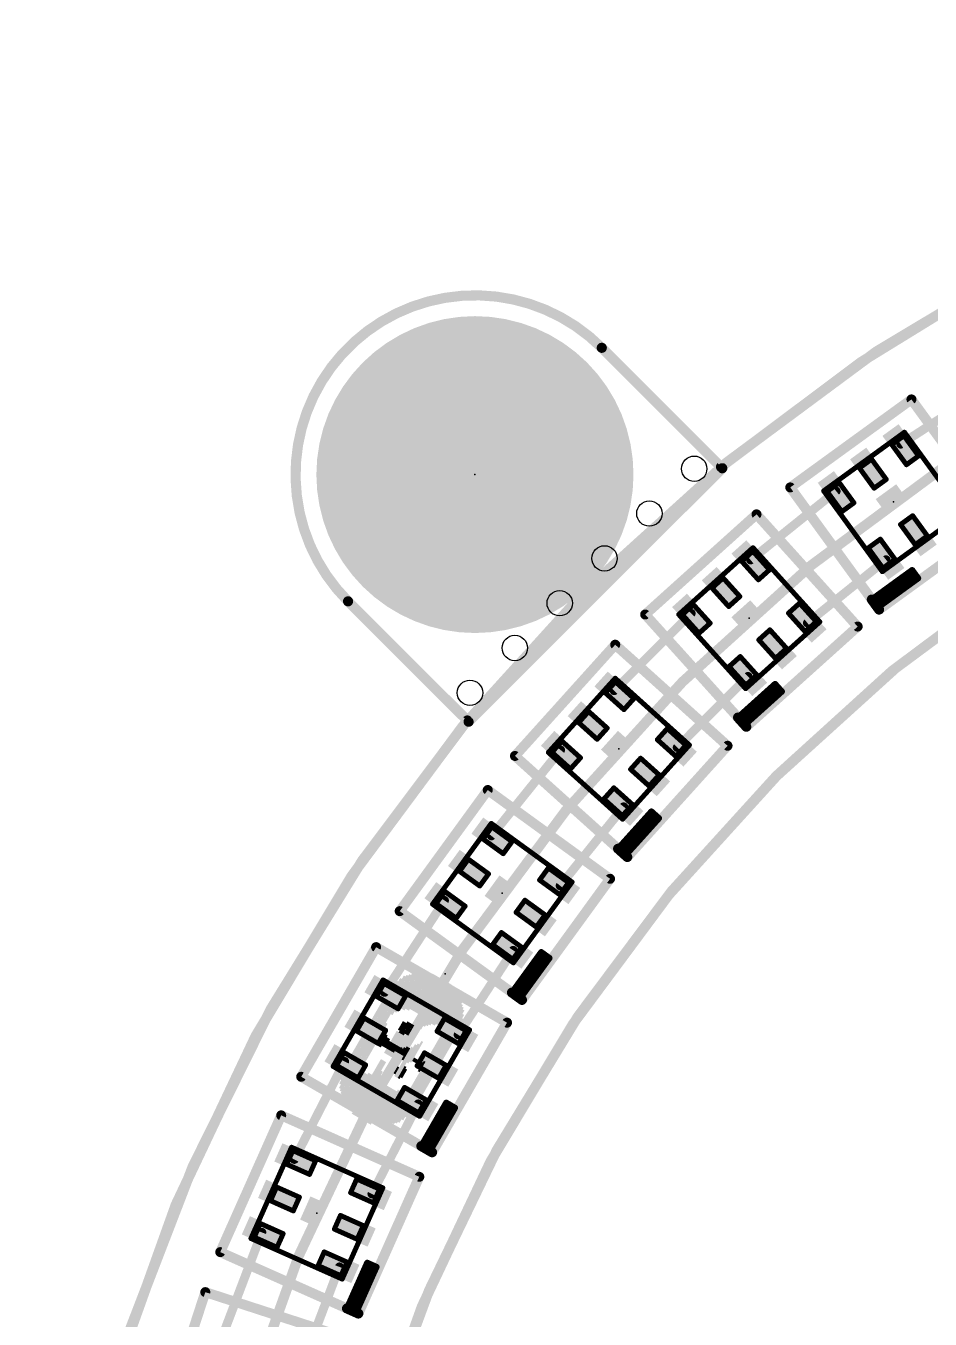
# Model space of a CAD drawing. Extents: x -10 to 92, y -62 to 76.
# Drawn here: x -0.1 to 18, y 50.39 to 76.3 of the extents above; entities that cross this region are included whole.
import ezdxf

# ---------------------------------------------------------------- set-up
doc = ezdxf.new("R2010")
doc.units = 0
for name, color, linetype in [('1', 12, 'CONTINUOUS'), ('16', 132, 'CONTINUOUS'), ('17', 110, 'CONTINUOUS'), ('20', 53, 'CONTINUOUS'), ('21', 41, 'CONTINUOUS'), ('22', 40, 'CONTINUOUS'), ('23', 53, 'CONTINUOUS'), ('24', 53, 'CONTINUOUS'), ('51', 53, 'CONTINUOUS')]:
    doc.layers.add(name, color=color, linetype=linetype)

# ---------------------------------------------------------------- blocks, each defined once
blk = doc.blocks.new('RECT')
blk.add_solid([(-0.5, -0.5), (0.5, -0.5), (-0.5, 0.5), (0.5, 0.5)])
blk = doc.blocks.new('ROUNDP')
at = {"const_width": 0.5}
blk.add_lwpolyline([(0, -0.25, 1), (0, 0.25, 1), (0, -0.25)], format="xyb", dxfattribs=at)

msp = doc.modelspace()

# ---------------------------------------------------------------- linework, layer by layer
at = {"layer": '1'}
for points, const_width in [([(38.1, 76.2, 2.4142), (76.2, 38.1)], 0.2032), ([(38.1, 73.533, 2.4142), (73.533, 38.1)], 0.2032), ([(17.3929, 67.9565, 1), (17.4412, 67.882)], 0.0889), ([(16.1505, 66.9442, 1), (16.0947, 67.0134)], 0.0889), ([(14.3819, 65.6338, 1), (14.4377, 65.5645)], 0.0889), ([(17.1497, 65.5688, 1), (17.094, 65.6381)], 0.0889), ([(13.2522, 64.4972, 1), (13.1893, 64.5599)], 0.0889), ([(15.5194, 64.3704, 1), (15.5752, 64.3012)], 0.0889), ([(14.3897, 63.2338, 1), (14.3268, 63.2966)], 0.0889), ([(11.645, 63.0106, 1), (11.708, 62.9479)], 0.0889), ([(10.6405, 61.7624, 1), (10.5713, 61.8181)], 0.0889), ([(12.9084, 61.8731, 1), (12.9714, 61.8104)], 0.0889), ([(11.9039, 60.6248, 1), (11.8346, 60.6806)], 0.0889), ([(9.1866, 60.0976, 1), (9.2558, 60.0419)], 0.0889), ([(10.5619, 59.0984, 1), (10.6312, 59.0427)], 0.0889), ([(8.318, 58.751, 1), (8.2435, 58.7996)], 0.0889), ([(9.6933, 57.7518, 1), (9.6188, 57.8004)], 0.0889), ([(7.0434, 56.9586, 1), (7.1179, 56.91)], 0.0889), ([(8.5157, 56.1086, 1), (8.5902, 56.06)], 0.0889), ([(6.3202, 55.5284, 1), (6.2411, 55.569)], 0.0889), ([(7.7925, 54.6784, 1), (7.7134, 54.719)], 0.0889), ([(5.2345, 53.6063, 1), (5.3136, 53.5657)], 0.0889), ([(6.7875, 52.9148, 1), (6.8666, 52.8742)], 0.0889), ([(4.6648, 52.1085, 1), (4.5817, 52.1401)], 0.0889), ([(6.2178, 51.4171, 1), (6.1347, 51.4486)], 0.0889)]:
    msp.add_lwpolyline(points, format="xyb", dxfattribs=dict(at, const_width=const_width))
at = {"layer": '1', "const_width": 0.1778}
for points in [[(17.4171, 67.9193), (19.2682, 69.1193)], [(16.1226, 66.9788), (14.4098, 65.5992)], [(17.1219, 65.6035), (15.5473, 64.3358)], [(13.2207, 64.5285), (11.6765, 62.9793)], [(14.3583, 63.2652), (12.9399, 61.8417)], [(10.6059, 61.7902), (9.2212, 60.0697)], [(11.8693, 60.6527), (10.5965, 59.0705)], [(8.2808, 58.7753), (7.0807, 56.9343)], [(9.6561, 57.7761), (8.5529, 56.0843)], [(6.2807, 55.5487), (5.274, 53.586)], [(7.7529, 54.6987), (6.8271, 52.8945)], [(4.6233, 52.1243), (3.8457, 50.076)], [(6.1763, 51.4329), (5.4625, 49.5507)]]:
    msp.add_lwpolyline(points, dxfattribs=at)
at = {"layer": '16'}
for points, const_width in [([(38.1, 76.2, 0.4142), (0, 38.1)], 0.2032), ([(0, 38.1, 2.4142), (38.1, 76.2)], 0.2032), ([(11.43, 69.85, 1), (6.35, 64.77)], 0.2032), ([(11.4659, 69.8859, 1), (11.3941, 69.8141)], 0.1016), ([(11.3941, 69.8141, 1), (11.4659, 69.8859)], 0.1016), ([(13.8789, 67.4011, 1), (13.8071, 67.4729)], 0.1016), ([(13.8071, 67.4011, 1), (13.8789, 67.4729)], 0.1016), ([(6.3859, 64.8059, 1), (6.3141, 64.7341)], 0.1016), ([(6.3141, 64.7341, 1), (6.3859, 64.8059)], 0.1016), ([(8.7271, 62.3929, 1), (8.7989, 62.3211)], 0.1016), ([(8.7271, 62.3211, 1), (8.7989, 62.3929)], 0.1016)]:
    msp.add_lwpolyline(points, format="xyb", dxfattribs=dict(at, const_width=const_width))
at = {"layer": '16', "const_width": 0.2032}
for points in [[(11.43, 69.85), (13.843, 67.437)], [(13.843, 67.437), (8.763, 62.357)], [(8.763, 62.357), (6.35, 64.77)]]:
    msp.add_lwpolyline(points, dxfattribs=at)
at = {"layer": '20'}
for points, const_width in [([(62.3824, 67.4624, 0.359), (13.8176, 67.4624)], 0.2032), ([(11.43, 69.85, 1), (6.35, 64.77)], 0.2032), ([(34.29, 70.612, 0.3492), (5.588, 41.91)], 0.2032), ([(11.4659, 69.8859, 1), (11.3941, 69.8141)], 0.1016), ([(11.3941, 69.8141, 1), (11.4659, 69.8859)], 0.1016), ([(13.7853, 67.5016, 1), (13.8499, 67.4232)], 0.1016), ([(13.7817, 67.4265, 1), (13.8535, 67.4983)], 0.1016), ([(6.3859, 64.8059, 1), (6.3141, 64.7341)], 0.1016), ([(6.3141, 64.7341, 1), (6.3859, 64.8059)], 0.1016), ([(8.7376, 62.3824, 0.359), (8.7376, 13.8176)], 0.2032), ([(8.7768, 62.3501, 1), (8.6984, 62.4147)], 0.1016), ([(8.7017, 62.3465, 1), (8.7735, 62.4183)], 0.1016)]:
    msp.add_lwpolyline(points, format="xyb", dxfattribs=dict(at, const_width=const_width))
at = {"layer": '20', "const_width": 0.2032}
for points in [[(11.43, 69.85), (13.8176, 67.4624)], [(8.7376, 62.3824), (6.35, 64.77)]]:
    msp.add_lwpolyline(points, dxfattribs=at)
at = {"layer": '20'}
for centre in [(13.2813, 67.4269), (12.3833, 66.5289), (11.4852, 65.6308), (10.5872, 64.7328), (9.6892, 63.8348), (8.7912, 62.9368)]:
    msp.add_circle(centre, 0.254, dxfattribs=at)
at = {"layer": '21'}
for points, const_width in [([(38.1, 0, 1), (38.1, 76.2, 1), (38.1, 0)], 0.2032), ([(38.1, 5.334, 1), (38.1, 70.866, 1), (38.1, 5.334)], 0.2032), ([(17.6711, 68.8455, 1), (17.5902, 68.7867)], 0.1), ([(17.6601, 68.7757, 1), (17.6013, 68.8566)], 0.1), ([(15.2441, 67.0821, 1), (15.1632, 67.0234)], 0.1), ([(15.1743, 67.0932, 1), (15.233, 67.0123)], 0.1), ([(14.5657, 66.5469, 1), (14.4913, 66.48)], 0.1), ([(14.562, 66.4763, 1), (14.495, 66.5506)], 0.1), ([(17.6706, 65.4126, 1), (17.6193, 65.3752)], 0.0635), ([(17.6636, 65.3682, 1), (17.6263, 65.4196)], 0.0635), ([(17.7294, 65.3317, 1), (17.678, 65.2943)], 0.0635), ([(17.678, 65.2943, 1), (17.7294, 65.3317)], 0.0635), ([(17.7224, 65.2873, 1), (17.6851, 65.3387)], 0.0635), ([(17.7368, 65.2134, 1), (17.7882, 65.2508)], 0.0635), ([(17.7812, 65.2064, 1), (17.7438, 65.2578)], 0.0635), ([(16.8764, 64.8355, 1), (16.7955, 64.7767)], 0.1), ([(16.7955, 64.7767, 1), (16.8764, 64.8355)], 0.1), ([(16.8616, 64.8248, 1), (16.8102, 64.7875)], 0.0635), ([(16.8173, 64.8318, 1), (16.8546, 64.7804)], 0.0635), ([(16.9569, 64.8097, 1), (16.9943, 64.7583)], 0.0635), ([(12.3362, 64.5395, 1), (12.2619, 64.4726)], 0.1), ([(12.2656, 64.5432, 1), (12.3325, 64.4689)], 0.1), ([(16.9535, 64.6443, 1), (17.0123, 64.5634)], 0.1), ([(16.9348, 64.67, 1), (16.9721, 64.6186)], 0.0635), ([(16.9424, 64.5745, 1), (17.0233, 64.6332)], 0.1), ([(16.9278, 64.6257, 1), (16.9792, 64.663)], 0.0635), ([(16.5168, 64.2305, 1), (16.5911, 64.2974)], 0.1), ([(16.5874, 64.2268, 1), (16.5205, 64.3011)], 0.1), ([(11.7325, 63.9381, 1), (11.6656, 63.8638)], 0.1), ([(11.7362, 63.8675, 1), (11.6619, 63.9344)], 0.1), ([(14.924, 63.1327, 1), (14.8768, 63.0902)], 0.0635), ([(14.9216, 63.0879, 1), (14.8791, 63.1351)], 0.0635), ([(14.9909, 63.0584, 1), (14.9437, 63.0159)], 0.0635), ([(14.9437, 63.0159, 1), (14.9909, 63.0584)], 0.0635), ([(14.9885, 63.0136, 1), (14.946, 63.0607)], 0.0635), ([(15.0106, 62.9416, 1), (15.0578, 62.9841)], 0.0635), ([(15.0555, 62.9392, 1), (15.013, 62.9864)], 0.0635), ([(14.1944, 62.4758, 1), (14.1201, 62.4089)], 0.1), ([(14.1201, 62.4089, 1), (14.1944, 62.4758)], 0.1), ([(14.1808, 62.4636, 1), (14.1336, 62.4211)], 0.0635), ([(14.136, 62.4659, 1), (14.1785, 62.4187)], 0.0635), ([(14.2772, 62.4585, 1), (14.3197, 62.4113)], 0.0635), ([(14.2911, 62.2937, 1), (14.358, 62.2194)], 0.1), ([(14.2698, 62.3173, 1), (14.3123, 62.2701)], 0.0635), ([(14.2675, 62.2725, 1), (14.3147, 62.3149)], 0.0635), ([(14.2874, 62.2231, 1), (14.3617, 62.29)], 0.1), ([(13.9857, 61.842, 1), (13.9114, 61.9089)], 0.1), ([(13.9151, 61.8383, 1), (13.982, 61.9126)], 0.1), ([(9.7251, 61.7087, 1), (9.6582, 61.6343)], 0.1), ([(9.6545, 61.705, 1), (9.7288, 61.638)], 0.1), ([(9.1766, 61.0292, 1), (9.1179, 60.9483)], 0.1), ([(9.1877, 60.9593, 1), (9.1068, 61.0181)], 0.1), ([(12.4457, 60.5801, 1), (12.4032, 60.5329)], 0.0635), ([(12.4481, 60.5352, 1), (12.4009, 60.5777)], 0.0635), ([(12.52, 60.5132, 1), (12.4776, 60.466)], 0.0635), ([(12.5224, 60.4683, 1), (12.4752, 60.5108)], 0.0635), ([(12.4776, 60.466, 1), (12.52, 60.5132)], 0.0635), ([(12.5967, 60.4014, 1), (12.5495, 60.4439)], 0.0635), ([(12.5519, 60.399, 1), (12.5944, 60.4462)], 0.0635), ([(11.7888, 59.8505, 1), (11.7219, 59.7762)], 0.1), ([(11.7219, 59.7762, 1), (11.7888, 59.8505)], 0.1), ([(11.7766, 59.8369, 1), (11.7341, 59.7897)], 0.0635), ([(11.7318, 59.8346, 1), (11.779, 59.7921)], 0.0635), ([(11.873, 59.842, 1), (11.9202, 59.7995)], 0.0635), ([(11.8804, 59.7007, 1), (11.9276, 59.6583)], 0.0635), ([(11.904, 59.6795, 1), (11.9783, 59.6126)], 0.1), ([(11.8827, 59.6559, 1), (11.9252, 59.7031)], 0.0635), ([(11.9077, 59.6089, 1), (11.9746, 59.6832)], 0.1), ([(11.6366, 59.1801, 1), (11.5557, 59.2389)], 0.1), ([(11.5668, 59.1691, 1), (11.6255, 59.25)], 0.1), ([(7.3434, 58.5911, 1), (7.4243, 58.5323)], 0.1), ([(7.4133, 58.6021, 1), (7.3545, 58.5212)], 0.1), ([(6.9361, 57.8838, 1), (6.8861, 57.7972)], 0.1), ([(6.9544, 57.8155, 1), (6.8678, 57.8655)], 0.1), ([(10.237, 57.7641, 1), (10.1997, 57.7127)], 0.0635), ([(10.244, 57.7198, 1), (10.1926, 57.7571)], 0.0635), ([(10.3179, 57.7053, 1), (10.2806, 57.654)], 0.0635), ([(10.3249, 57.661, 1), (10.2735, 57.6983)], 0.0635), ([(10.2806, 57.654, 1), (10.3179, 57.7053)], 0.0635), ([(10.4058, 57.6022, 1), (10.3544, 57.6395)], 0.0635), ([(10.3615, 57.5952, 1), (10.3988, 57.6465)], 0.0635), ([(9.6599, 56.9699, 1), (9.6011, 56.8889)], 0.1), ([(9.6011, 56.8889, 1), (9.6599, 56.9699)], 0.1), ([(9.6492, 56.9551, 1), (9.6119, 56.9037)], 0.0635), ([(9.6048, 56.9481, 1), (9.6562, 56.9107)], 0.0635), ([(9.7445, 56.9702, 1), (9.7959, 56.9329)], 0.0635), ([(9.7666, 56.8305, 1), (9.818, 56.7932)], 0.0635), ([(9.7923, 56.8118, 1), (9.8732, 56.7531)], 0.1), ([(9.7737, 56.7862, 1), (9.811, 56.8375)], 0.0635), ([(9.8034, 56.742, 1), (9.8622, 56.8229)], 0.1), ([(9.5758, 56.302, 1), (9.4892, 56.352)], 0.1), ([(9.5075, 56.2837, 1), (9.5575, 56.3703)], 0.1), ([(5.4361, 55.2858, 1), (5.3861, 55.1992)], 0.1), ([(5.3678, 55.2675, 1), (5.4544, 55.2175)], 0.1), ([(8.3319, 54.7475, 1), (8.3001, 54.6925)], 0.0635), ([(8.3435, 54.7041, 1), (8.2885, 54.7359)], 0.0635), ([(8.4185, 54.6975, 1), (8.3867, 54.6425)], 0.0635), ([(8.4301, 54.6541, 1), (8.3751, 54.6859)], 0.0635), ([(8.3867, 54.6425, 1), (8.4185, 54.6975)], 0.0635), ([(8.5167, 54.6041, 1), (8.4617, 54.6359)], 0.0635), ([(5.031, 54.5152, 1), (4.9903, 54.4238)], 0.1), ([(5.0563, 54.4492, 1), (4.9649, 54.4898)], 0.1), ([(8.4733, 54.5925, 1), (8.5051, 54.6475)], 0.0635), ([(7.841, 53.8973, 1), (7.791, 53.8107)], 0.1), ([(7.791, 53.8107, 1), (7.841, 53.8973)], 0.1), ([(7.8319, 53.8815, 1), (7.8001, 53.8265)], 0.0635), ([(7.9251, 53.9064, 1), (7.9801, 53.8747)], 0.0635), ([(7.7885, 53.8698, 1), (7.8435, 53.8381)], 0.0635), ([(7.9617, 53.7698, 1), (8.0167, 53.7381)], 0.0635), ([(7.9892, 53.754, 1), (8.0758, 53.704)], 0.1), ([(7.9733, 53.7265, 1), (8.0051, 53.7815)], 0.0635), ([(8.0075, 53.6857, 1), (8.0575, 53.7723)], 0.1), ([(7.8216, 53.218, 1), (7.7302, 53.2586)], 0.1), ([(7.7556, 53.1926, 1), (7.7963, 53.284)], 0.1), ([(3.8107, 51.7745, 1), (3.7701, 51.6832)], 0.1), ([(3.7447, 51.7492, 1), (3.8361, 51.7085)], 0.1), ([(6.747, 51.5419, 1), (6.7212, 51.4839)], 0.0635), ([(6.7631, 51.5, 1), (6.7051, 51.5258)], 0.0635), ([(6.8383, 51.5012, 1), (6.8125, 51.4432)], 0.0635), ([(6.8544, 51.4593, 1), (6.7964, 51.4851)], 0.0635), ([(6.8125, 51.4432, 1), (6.8383, 51.5012)], 0.0635), ([(6.9458, 51.4186, 1), (6.8878, 51.4445)], 0.0635), ([(6.9039, 51.4026, 1), (6.9297, 51.4606)], 0.0635), ([(3.5068, 50.9747, 1), (3.4759, 50.8796)], 0.1), ([(3.5389, 50.9117, 1), (3.4438, 50.9426)], 0.1), ([(6.3477, 50.645, 1), (6.307, 50.5537)], 0.1), ([(6.307, 50.5537, 1), (6.3477, 50.645)], 0.1), ([(6.3402, 50.6284, 1), (6.3144, 50.5704)], 0.0635), ([(6.2983, 50.6123, 1), (6.3563, 50.5864)], 0.0635), ([(6.4304, 50.663, 1), (6.4884, 50.6371)], 0.0635), ([(6.481, 50.5309, 1), (6.539, 50.5051)], 0.0635), ([(6.51, 50.518, 1), (6.6014, 50.4773)], 0.1), ([(6.4971, 50.489, 1), (6.523, 50.547)], 0.0635), ([(6.5354, 50.452, 1), (6.576, 50.5434)], 0.1)]:
    msp.add_lwpolyline(points, format="xyb", dxfattribs=dict(at, const_width=const_width))
for points, const_width in [([(17.6307, 68.8161), (15.2036, 67.0528)], 0.2), ([(19.4099, 66.3672), (17.6307, 68.8161)], 0.2), ([(15.2036, 67.0528), (16.8359, 64.8061)], 0.2), ([(14.5285, 66.5134), (12.2991, 64.506)], 0.2), ([(16.554, 64.2639), (14.5285, 66.5134)], 0.2), ([(16.9829, 64.6039), (19.4099, 66.3672)], 0.2), ([(16.8359, 64.8061), (17.6449, 65.3939)], 0.127), ([(16.9756, 64.784), (17.7037, 65.313)], 0.127), ([(17.6449, 65.3939), (17.7037, 65.313)], 0.127), ([(17.7037, 65.313), (17.7625, 65.2321)], 0.127), ([(17.7625, 65.2321), (16.9535, 64.6443)], 0.127), ([(16.8359, 64.8061), (16.9829, 64.6039)], 0.2), ([(16.9535, 64.6443), (16.8359, 64.8061)], 0.127), ([(12.2991, 64.506), (14.1572, 62.4423)], 0.2), ([(14.3245, 62.2565), (16.554, 64.2639)], 0.2), ([(11.699, 63.9009), (9.6916, 61.6715)], 0.2), ([(13.9485, 61.8755), (11.699, 63.9009)], 0.2), ([(14.1572, 62.4423), (14.9004, 63.1115)], 0.127), ([(15.0342, 62.9628), (14.2911, 62.2937)], 0.127), ([(14.2985, 62.4349), (14.9673, 63.0371)], 0.127), ([(14.9004, 63.1115), (14.9673, 63.0371)], 0.127), ([(14.9673, 63.0371), (15.0342, 62.9628)], 0.127), ([(14.1572, 62.4423), (14.3245, 62.2565)], 0.2), ([(14.2911, 62.2937), (14.1572, 62.4423)], 0.127), ([(11.9411, 59.646), (13.9485, 61.8755)], 0.2), ([(9.6916, 61.6715), (11.7554, 59.8133)], 0.2), ([(9.1472, 60.9887), (7.3839, 58.5617)], 0.2), ([(11.5961, 59.2095), (9.1472, 60.9887)], 0.2), ([(11.7554, 59.8133), (12.4245, 60.5565)], 0.127), ([(11.8966, 59.8207), (12.4988, 60.4896)], 0.127), ([(12.5731, 60.4226), (11.904, 59.6795)], 0.127), ([(12.4245, 60.5565), (12.4988, 60.4896)], 0.127), ([(12.4988, 60.4896), (12.5731, 60.4226)], 0.127), ([(11.7554, 59.8133), (11.9411, 59.646)], 0.2), ([(11.904, 59.6795), (11.7554, 59.8133)], 0.127), ([(9.8328, 56.7825), (11.5961, 59.2095)], 0.2), ([(7.3839, 58.5617), (9.6305, 56.9294)], 0.2), ([(6.9111, 57.8405), (5.4111, 55.2425)], 0.2), ([(9.5325, 56.327), (6.9111, 57.8405)], 0.2), ([(9.6305, 56.9294), (10.2183, 57.7384)], 0.127), ([(10.2183, 57.7384), (10.2992, 57.6796)], 0.127), ([(9.7702, 56.9515), (10.2992, 57.6796)], 0.127), ([(10.3801, 57.6209), (9.7923, 56.8118)], 0.127), ([(10.2992, 57.6796), (10.3801, 57.6209)], 0.127), ([(9.6305, 56.9294), (9.8328, 56.7825)], 0.2), ([(9.7923, 56.8118), (9.6305, 56.9294)], 0.127), ([(8.0325, 53.729), (9.5325, 56.327)], 0.2), ([(5.4111, 55.2425), (7.816, 53.854)], 0.2), ([(7.816, 53.854), (8.316, 54.72)], 0.127), ([(7.9526, 53.8906), (8.4026, 54.67)], 0.127), ([(8.4892, 54.62), (7.9892, 53.754)], 0.127), ([(8.316, 54.72), (8.4026, 54.67)], 0.127), ([(8.4026, 54.67), (8.4892, 54.62)], 0.127), ([(5.0106, 54.4695), (3.7904, 51.7289)], 0.2), ([(7.7759, 53.2383), (5.0106, 54.4695)], 0.2), ([(7.816, 53.854), (8.0325, 53.729)], 0.2), ([(7.9892, 53.754), (7.816, 53.854)], 0.127), ([(6.5557, 50.4977), (7.7759, 53.2383)], 0.2), ([(3.7904, 51.7289), (6.3273, 50.5994)], 0.2), ([(6.3273, 50.5994), (6.7341, 51.5129)], 0.127), ([(6.7341, 51.5129), (6.8254, 51.4722)], 0.127), ([(6.4594, 50.65), (6.8254, 51.4722)], 0.127), ([(6.9168, 51.4316), (6.51, 50.518)], 0.127), ([(6.8254, 51.4722), (6.9168, 51.4316)], 0.127), ([(3.4914, 50.9271), (2.5643, 48.074)], 0.2), ([(6.3702, 49.9917), (3.4914, 50.9271)], 0.2), ([(6.3273, 50.5994), (6.5557, 50.4977)], 0.2), ([(6.51, 50.518), (6.3273, 50.5994)], 0.127)]:
    msp.add_lwpolyline(points, dxfattribs=dict(at, const_width=const_width))
at = {"layer": '23'}
for p in [(8.89, 67.31), (17.2695, 66.7614), (14.384, 64.4322), (11.7729, 61.816), (9.4386, 58.9229), (7.4168, 55.8165), (5.7252, 52.5094)]:
    msp.add_point(p, dxfattribs=at)
at = {"layer": '24'}
msp.add_point((8.2931, 57.3024), dxfattribs=at)
at = {"layer": '51', "const_width": 0.1}
for points in [[(15.8727, 66.9826), (17.4907, 68.1582)], [(17.4907, 68.1582), (18.6663, 66.5401)], [(17.2369, 67.912), (17.4796, 68.0883)], [(17.5308, 67.5075), (17.2369, 67.912)], [(17.4796, 68.0883), (17.7735, 67.6838)], [(16.5897, 67.4418), (16.8324, 67.6181)], [(16.8324, 67.6181), (17.1263, 67.2136)], [(17.7735, 67.6838), (17.5308, 67.5075)], [(16.8836, 67.0372), (16.5897, 67.4418)], [(16.1852, 67.1479), (15.9425, 66.9715)], [(16.4791, 66.7434), (16.1852, 67.1479)], [(17.1263, 67.2136), (16.8836, 67.0372)], [(17.0482, 65.3646), (15.8727, 66.9826)], [(15.9425, 66.9715), (16.2364, 66.567)], [(16.2364, 66.567), (16.4791, 66.7434)], [(18.6663, 66.5401), (17.0482, 65.3646)], [(17.6553, 66.4855), (17.4126, 66.3091)], [(17.4126, 66.3091), (17.7065, 65.9046)], [(17.9492, 66.081), (17.6553, 66.4855)], [(17.7065, 65.9046), (17.9492, 66.081)], [(12.9717, 64.5062), (14.458, 65.8445)], [(14.458, 65.8445), (15.7963, 64.3582)], [(17.0081, 66.0152), (16.7654, 65.8389)], [(16.7654, 65.8389), (17.0593, 65.4344)], [(17.302, 65.6107), (17.0081, 66.0152)], [(14.2314, 65.5731), (14.4543, 65.7738)], [(14.566, 65.2015), (14.2314, 65.5731)], [(14.4543, 65.7738), (14.7889, 65.4023)], [(17.0593, 65.4344), (17.302, 65.6107)], [(14.7889, 65.4023), (14.566, 65.2015)], [(13.6369, 65.0378), (13.8598, 65.2385)], [(13.9714, 64.6662), (13.6369, 65.0378)], [(13.8598, 65.2385), (14.1944, 64.867)], [(14.1944, 64.867), (13.9714, 64.6662)], [(14.31, 63.0199), (12.9717, 64.5062)], [(13.2653, 64.7032), (13.0424, 64.5025)], [(13.0424, 64.5025), (13.3769, 64.1309)], [(13.5999, 64.3317), (13.2653, 64.7032)], [(15.3911, 64.7334), (15.1682, 64.5327)], [(15.1682, 64.5327), (15.5027, 64.1611)], [(15.7257, 64.3619), (15.3911, 64.7334)], [(13.3769, 64.1309), (13.5999, 64.3317)], [(15.7963, 64.3582), (14.31, 63.0199)], [(15.5027, 64.1611), (15.7257, 64.3619)], [(14.7966, 64.1981), (14.5737, 63.9974)], [(14.5737, 63.9974), (14.9082, 63.6258)], [(15.1312, 63.8266), (14.7966, 64.1981)], [(14.9082, 63.6258), (15.1312, 63.8266)], [(14.2021, 63.6628), (13.9791, 63.4621)], [(13.9791, 63.4621), (14.3137, 63.0905)], [(14.5366, 63.2913), (14.2021, 63.6628)], [(10.3606, 61.742), (11.6989, 63.2283)], [(11.6989, 63.2283), (13.1852, 61.89)], [(14.3137, 63.0905), (14.5366, 63.2913)], [(11.5018, 62.9347), (11.7026, 63.1576)], [(11.8734, 62.6001), (11.5018, 62.9347)], [(11.7026, 63.1576), (12.0742, 62.8231)], [(12.0742, 62.8231), (11.8734, 62.6001)], [(10.9665, 62.3402), (11.1673, 62.5631)], [(11.1673, 62.5631), (11.5389, 62.2286)], [(11.3381, 62.0056), (10.9665, 62.3402)], [(11.5389, 62.2286), (11.3381, 62.0056)], [(12.743, 62.2209), (12.5423, 61.9979)], [(13.1146, 61.8863), (12.743, 62.2209)], [(10.632, 61.9686), (10.4312, 61.7457)], [(11.0035, 61.634), (10.632, 61.9686)], [(13.1852, 61.89), (11.8469, 60.4037)], [(12.5423, 61.9979), (12.9138, 61.6634)], [(11.8469, 60.4037), (10.3606, 61.742)], [(10.4312, 61.7457), (10.8028, 61.4111)], [(10.8028, 61.4111), (11.0035, 61.634)], [(12.9138, 61.6634), (13.1146, 61.8863)], [(12.2077, 61.6263), (12.0069, 61.4034)], [(12.0069, 61.4034), (12.3785, 61.0688)], [(12.5793, 61.2918), (12.2077, 61.6263)], [(12.3785, 61.0688), (12.5793, 61.2918)], [(11.6724, 61.0318), (11.4716, 60.8089)], [(12.044, 60.6973), (11.6724, 61.0318)], [(11.4716, 60.8089), (11.8432, 60.4743)], [(11.8432, 60.4743), (12.044, 60.6973)], [(8.0418, 58.7017), (9.2174, 60.3197)], [(9.0521, 60.0072), (9.2285, 60.2499)], [(9.2174, 60.3197), (10.8354, 59.1442)], [(9.2285, 60.2499), (9.633, 59.956)], [(9.4566, 59.7133), (9.0521, 60.0072)], [(9.633, 59.956), (9.4566, 59.7133)], [(8.5819, 59.36), (8.7582, 59.6027)], [(8.7582, 59.6027), (9.1628, 59.3088)], [(8.9864, 59.0661), (8.5819, 59.36)], [(9.1628, 59.3088), (8.9864, 59.0661)], [(10.3611, 59.427), (10.1848, 59.1843)], [(10.7656, 59.1331), (10.3611, 59.427)], [(10.8354, 59.1442), (9.6599, 57.5261)], [(10.1848, 59.1843), (10.5893, 58.8904)], [(10.5893, 58.8904), (10.7656, 59.1331)], [(8.288, 58.9555), (8.1117, 58.7127)], [(8.6925, 58.6616), (8.288, 58.9555)], [(9.8909, 58.7798), (9.7145, 58.5371)], [(10.2954, 58.4859), (9.8909, 58.7798)], [(9.6599, 57.5261), (8.0418, 58.7017)], [(8.1117, 58.7127), (8.5162, 58.4189)], [(8.5162, 58.4189), (8.6925, 58.6616)], [(9.7145, 58.5371), (10.119, 58.2432)], [(10.119, 58.2432), (10.2954, 58.4859)], [(9.4206, 58.1326), (9.2443, 57.8898)], [(9.8251, 57.8387), (9.4206, 58.1326)], [(9.2443, 57.8898), (9.6488, 57.596)], [(9.6488, 57.596), (9.8251, 57.8387)], [(6.0508, 55.4505), (7.0508, 57.1825)], [(6.9191, 56.8544), (7.0691, 57.1142)], [(7.0508, 57.1825), (8.7828, 56.1825)], [(7.0691, 57.1142), (7.5021, 56.8642)], [(7.3521, 56.6044), (6.9191, 56.8544)], [(7.5021, 56.8642), (7.3521, 56.6044)], [(6.5191, 56.1616), (6.6691, 56.4214)], [(6.6691, 56.4214), (7.1021, 56.1714)], [(8.2815, 56.4142), (8.1315, 56.1544)], [(8.7145, 56.1642), (8.2815, 56.4142)], [(6.9521, 55.9116), (6.5191, 56.1616)], [(7.1021, 56.1714), (6.9521, 55.9116)], [(8.7828, 56.1825), (7.7828, 54.4505)], [(8.1315, 56.1544), (8.5645, 55.9044)], [(8.5645, 55.9044), (8.7145, 56.1642)], [(6.2691, 55.7286), (6.1191, 55.4688)], [(6.7021, 55.4786), (6.2691, 55.7286)], [(7.8815, 55.7214), (7.7315, 55.4616)], [(8.3145, 55.4714), (7.8815, 55.7214)], [(7.7828, 54.4505), (6.0508, 55.4505)], [(6.1191, 55.4688), (6.5521, 55.2188)], [(6.5521, 55.2188), (6.7021, 55.4786)], [(7.7315, 55.4616), (8.1645, 55.2116)], [(8.1645, 55.2116), (8.3145, 55.4714)], [(7.4815, 55.0286), (7.3315, 54.7688)], [(7.9145, 54.7786), (7.4815, 55.0286)], [(7.3315, 54.7688), (7.7645, 54.5188)], [(7.7645, 54.5188), (7.9145, 54.7786)], [(4.4049, 52.0026), (5.2184, 53.8297)], [(5.1217, 53.4896), (5.2437, 53.7637)], [(5.2184, 53.8297), (7.0454, 53.0162)], [(5.2437, 53.7637), (5.7005, 53.5603)], [(5.5784, 53.2863), (5.1217, 53.4896)], [(5.7005, 53.5603), (5.5784, 53.2863)], [(6.5227, 53.1943), (6.4006, 52.9202)], [(6.9794, 52.9909), (6.5227, 53.1943)], [(4.7963, 52.7588), (4.9183, 53.0329)], [(4.9183, 53.0329), (5.3751, 52.8295)], [(5.3751, 52.8295), (5.2531, 52.5554)], [(7.0454, 53.0162), (6.232, 51.1891)], [(6.4006, 52.9202), (6.8574, 52.7168)], [(6.8574, 52.7168), (6.9794, 52.9909)], [(5.2531, 52.5554), (4.7963, 52.7588)], [(4.5929, 52.302), (4.4709, 52.028)], [(5.0497, 52.0986), (4.5929, 52.302)], [(6.1973, 52.4634), (6.0752, 52.1894)], [(6.654, 52.26), (6.1973, 52.4634)], [(4.9277, 51.8246), (5.0497, 52.0986)], [(6.0752, 52.1894), (6.532, 51.986)], [(6.532, 51.986), (6.654, 52.26)], [(6.232, 51.1891), (4.4049, 52.0026)], [(4.4709, 52.028), (4.9277, 51.8246)], [(5.8719, 51.7326), (5.7499, 51.4585)], [(6.3286, 51.5292), (5.8719, 51.7326)], [(6.2066, 51.2552), (6.3286, 51.5292)], [(5.7499, 51.4585), (6.2066, 51.2552)]]:
    msp.add_lwpolyline(points, dxfattribs=at)
at = {"layer": '51', "const_width": 0.05}
for points in [[(17.5109, 68.1729, 1), (17.4705, 68.1435)], [(17.5054, 68.1379, 1), (17.476, 68.1784)], [(17.2571, 67.9267, 1), (17.2167, 67.8973)], [(17.2222, 67.9322, 1), (17.2516, 67.8918)], [(17.4999, 68.103, 1), (17.4594, 68.0736)], [(17.4943, 68.0681, 1), (17.4649, 68.1085)], [(16.8526, 67.6328, 1), (16.8122, 67.6034)], [(16.8471, 67.5979, 1), (16.8177, 67.6383)], [(17.7533, 67.6691, 1), (17.7937, 67.6985)], [(17.7882, 67.6636, 1), (17.7588, 67.704)], [(16.6099, 67.4565, 1), (16.5695, 67.4271)], [(16.575, 67.462, 1), (16.6044, 67.4215)], [(17.5161, 67.5277, 1), (17.5455, 67.4872)], [(17.5106, 67.4928, 1), (17.551, 67.5222)], [(16.2054, 67.1626, 1), (16.165, 67.1332)], [(16.1999, 67.1276, 1), (16.1705, 67.1681)], [(17.1061, 67.1989, 1), (17.1465, 67.2283)], [(17.141, 67.1934, 1), (17.1116, 67.2338)], [(15.8929, 66.9973, 1), (15.8524, 66.9679)], [(15.858, 67.0028, 1), (15.8874, 66.9624)], [(15.9627, 66.9862, 1), (15.9223, 66.9568)], [(15.9278, 66.9918, 1), (15.9572, 66.9513)], [(16.8689, 67.0575, 1), (16.8983, 67.017)], [(16.8634, 67.0226, 1), (16.9038, 67.0519)], [(16.2217, 66.5872, 1), (16.2511, 66.5468)], [(16.2162, 66.5523, 1), (16.2566, 66.5817)], [(16.4589, 66.7287, 1), (16.4993, 66.7581)], [(16.4938, 66.7231, 1), (16.4644, 66.7636)], [(17.4328, 66.3238, 1), (17.3924, 66.2944)], [(17.3979, 66.3294, 1), (17.4273, 66.2889)], [(17.6755, 66.5002, 1), (17.6351, 66.4708)], [(17.67, 66.4652, 1), (17.6406, 66.5057)], [(17.929, 66.0663, 1), (17.9694, 66.0957)], [(17.9639, 66.0607, 1), (17.9345, 66.1012)], [(14.4766, 65.8612, 1), (14.4395, 65.8277)], [(14.4748, 65.8259, 1), (14.4413, 65.863)], [(16.7856, 65.8536, 1), (16.7452, 65.8242)], [(16.7507, 65.8591, 1), (16.7801, 65.8187)], [(17.0283, 66.0299, 1), (16.9879, 66.0005)], [(17.0228, 65.995, 1), (16.9934, 66.0355)], [(17.6918, 65.9249, 1), (17.7212, 65.8844)], [(17.6863, 65.8899, 1), (17.7267, 65.9193)], [(14.25, 65.5898, 1), (14.2128, 65.5564)], [(14.2147, 65.5917, 1), (14.2481, 65.5545)], [(14.4729, 65.7906, 1), (14.4358, 65.7571)], [(14.4711, 65.7553, 1), (14.4376, 65.7924)], [(17.2818, 65.596, 1), (17.3222, 65.6254)], [(17.3167, 65.5905, 1), (17.2873, 65.631)], [(14.7703, 65.3855, 1), (14.8075, 65.419)], [(14.8056, 65.3837, 1), (14.7722, 65.4208)], [(17.0335, 65.3848, 1), (17.0629, 65.3443)], [(17.028, 65.3499, 1), (17.0685, 65.3793)], [(17.0446, 65.4546, 1), (17.074, 65.4142)], [(17.0391, 65.4197, 1), (17.0795, 65.4491)], [(13.6201, 65.0564, 1), (13.6536, 65.0192)], [(13.6555, 65.0545, 1), (13.6183, 65.0211)], [(13.8784, 65.2553, 1), (13.8412, 65.2218)], [(13.8765, 65.22, 1), (13.8431, 65.2571)], [(14.5492, 65.2201, 1), (14.5827, 65.183)], [(14.5474, 65.1848, 1), (14.5845, 65.2183)], [(14.1758, 64.8502, 1), (14.213, 64.8837)], [(14.2111, 64.8484, 1), (14.1777, 64.8855)], [(12.955, 64.5248, 1), (12.9885, 64.4876)], [(12.9903, 64.5229, 1), (12.9532, 64.4895)], [(13.0256, 64.5211, 1), (13.0591, 64.4839)], [(13.0609, 64.5192, 1), (13.0238, 64.4858)], [(13.2839, 64.72, 1), (13.2467, 64.6865)], [(13.282, 64.6847, 1), (13.2486, 64.7218)], [(13.9547, 64.6848, 1), (13.9882, 64.6476)], [(13.9529, 64.6495, 1), (13.99, 64.683)], [(15.1514, 64.5513, 1), (15.1849, 64.5141)], [(15.1867, 64.5494, 1), (15.1496, 64.516)], [(15.4097, 64.7502, 1), (15.3725, 64.7167)], [(15.4078, 64.7149, 1), (15.3744, 64.752)], [(13.5813, 64.3149, 1), (13.6184, 64.3484)], [(13.6166, 64.3131, 1), (13.5831, 64.3502)], [(15.7071, 64.3451, 1), (15.7443, 64.3786)], [(15.7424, 64.3433, 1), (15.7089, 64.3804)], [(15.7777, 64.3414, 1), (15.8149, 64.3749)], [(15.813, 64.3396, 1), (15.7796, 64.3767)], [(13.3602, 64.1495, 1), (13.3937, 64.1123)], [(13.3583, 64.1142, 1), (13.3955, 64.1477)], [(14.5569, 64.016, 1), (14.5904, 63.9788)], [(14.5922, 64.0141, 1), (14.5551, 63.9807)], [(14.8152, 64.2149, 1), (14.778, 64.1814)], [(14.8133, 64.1796, 1), (14.7799, 64.2167)], [(15.486, 64.1797, 1), (15.5195, 64.1425)], [(15.4842, 64.1444, 1), (15.5213, 64.1779)], [(15.1126, 63.8098, 1), (15.1497, 63.8433)], [(15.1479, 63.808, 1), (15.1144, 63.8451)], [(13.9624, 63.4807, 1), (13.9959, 63.4435)], [(13.9977, 63.4788, 1), (13.9606, 63.4454)], [(14.2207, 63.6796, 1), (14.1835, 63.6461)], [(14.2188, 63.6442, 1), (14.1854, 63.6814)], [(14.8915, 63.6444, 1), (14.9249, 63.6072)], [(14.8896, 63.6091, 1), (14.9268, 63.6426)], [(11.7156, 63.2468, 1), (11.6822, 63.2097)], [(11.7175, 63.2115, 1), (11.6803, 63.245)], [(14.5181, 63.2745, 1), (14.5552, 63.308)], [(14.5534, 63.2727, 1), (14.5199, 63.3098)], [(11.5186, 62.9533, 1), (11.4851, 62.9161)], [(11.4833, 62.9514, 1), (11.5204, 62.918)], [(11.7193, 63.1762, 1), (11.6859, 63.1391)], [(11.7212, 63.1409, 1), (11.684, 63.1744)], [(14.2933, 63.0385, 1), (14.3267, 63.0013)], [(14.297, 63.1091, 1), (14.3304, 63.0719)], [(14.2914, 63.0032, 1), (14.3286, 63.0366)], [(14.2951, 63.0738, 1), (14.3323, 63.1072)], [(12.0927, 62.8063, 1), (12.0556, 62.8398)], [(12.0574, 62.8045, 1), (12.0909, 62.8417)], [(11.184, 62.5817, 1), (11.1506, 62.5445)], [(11.1859, 62.5464, 1), (11.1487, 62.5799)], [(11.8548, 62.6169, 1), (11.892, 62.5834)], [(11.8567, 62.5816, 1), (11.8901, 62.6187)], [(10.9833, 62.3588, 1), (10.9498, 62.3216)], [(10.948, 62.3569, 1), (10.9851, 62.3235)], [(11.5574, 62.2118, 1), (11.5203, 62.2453)], [(11.5221, 62.21, 1), (11.5556, 62.2471)], [(12.7597, 62.2394, 1), (12.7263, 62.2023)], [(12.7616, 62.2041, 1), (12.7244, 62.2376)], [(10.6487, 61.9872, 1), (10.6152, 61.95)], [(10.6506, 61.9519, 1), (10.6134, 61.9853)], [(11.3195, 62.0223, 1), (11.3567, 61.9889)], [(11.3214, 61.987, 1), (11.3548, 62.0242)], [(12.559, 62.0165, 1), (12.5255, 61.9793)], [(12.5237, 62.0146, 1), (12.5608, 61.9812)], [(13.2038, 61.8733, 1), (13.1666, 61.9067)], [(10.342, 61.7587, 1), (10.3792, 61.7252)], [(10.3774, 61.7605, 1), (10.3439, 61.7234)], [(10.448, 61.7642, 1), (10.4145, 61.7271)], [(10.4127, 61.7624, 1), (10.4498, 61.7289)], [(11.0221, 61.6173, 1), (10.985, 61.6508)], [(12.8952, 61.6801, 1), (12.9324, 61.6466)], [(12.8971, 61.6448, 1), (12.9306, 61.6819)], [(13.1331, 61.8696, 1), (13.096, 61.903)], [(13.0978, 61.8677, 1), (13.1313, 61.9049)], [(13.1684, 61.8714, 1), (13.2019, 61.9086)], [(10.7842, 61.4278, 1), (10.8214, 61.3944)], [(10.7861, 61.3925, 1), (10.8195, 61.4297)], [(10.9868, 61.6155, 1), (11.0203, 61.6526)], [(12.0237, 61.422, 1), (11.9902, 61.3848)], [(11.9884, 61.4201, 1), (12.0255, 61.3867)], [(12.2244, 61.6449, 1), (12.191, 61.6078)], [(12.2263, 61.6096, 1), (12.1891, 61.6431)], [(12.5978, 61.275, 1), (12.5607, 61.3085)], [(12.5625, 61.2732, 1), (12.596, 61.3104)], [(11.6891, 61.0504, 1), (11.6556, 61.0132)], [(11.691, 61.0151, 1), (11.6538, 61.0486)], [(12.3599, 61.0856, 1), (12.3971, 61.0521)], [(12.3618, 61.0503, 1), (12.3952, 61.0874)], [(11.4884, 60.8275, 1), (11.4549, 60.7903)], [(11.4531, 60.8256, 1), (11.4902, 60.7922)], [(12.0625, 60.6805, 1), (12.0254, 60.714)], [(12.0272, 60.6787, 1), (12.0607, 60.7158)], [(11.8246, 60.491, 1), (11.8618, 60.4576)], [(11.8283, 60.4204, 1), (11.8655, 60.387)], [(11.8265, 60.4557, 1), (11.8599, 60.4929)], [(11.8302, 60.3851, 1), (11.8636, 60.4223)], [(9.2321, 60.3399, 1), (9.2027, 60.2995)], [(9.2376, 60.305, 1), (9.1972, 60.3344)], [(9.2432, 60.2701, 1), (9.2138, 60.2297)], [(9.2487, 60.2352, 1), (9.2082, 60.2646)], [(9.0668, 60.0274, 1), (9.0374, 59.9869)], [(9.0319, 60.0219, 1), (9.0724, 59.9925)], [(9.6532, 59.9413, 1), (9.6128, 59.9707)], [(9.6183, 59.9358, 1), (9.6477, 59.9762)], [(8.7729, 59.6229, 1), (8.7435, 59.5824)], [(8.7785, 59.588, 1), (8.738, 59.6174)], [(9.4364, 59.728, 1), (9.4769, 59.6986)], [(9.4419, 59.6931, 1), (9.4713, 59.7335)], [(8.5966, 59.3802, 1), (8.5672, 59.3397)], [(8.5617, 59.3747, 1), (8.6021, 59.3453)], [(9.183, 59.2941, 1), (9.1425, 59.3235)], [(9.1481, 59.2885, 1), (9.1774, 59.329)], [(10.3758, 59.4472, 1), (10.3464, 59.4068)], [(10.3813, 59.4123, 1), (10.3409, 59.4417)], [(8.9662, 59.0808, 1), (9.0066, 59.0514)], [(8.9717, 59.0458, 1), (9.0011, 59.0863)], [(10.1645, 59.199, 1), (10.205, 59.1696)], [(10.1995, 59.2045, 1), (10.1701, 59.164)], [(10.7858, 59.1184, 1), (10.7454, 59.1478)], [(10.7509, 59.1129, 1), (10.7803, 59.1533)], [(10.8557, 59.1295, 1), (10.8152, 59.1588)], [(10.8207, 59.1239, 1), (10.8501, 59.1644)], [(8.3027, 58.9757, 1), (8.2733, 58.9352)], [(8.3082, 58.9408, 1), (8.2678, 58.9701)], [(9.9056, 58.8, 1), (9.8762, 58.7595)], [(9.9111, 58.7651, 1), (9.8706, 58.7945)], [(10.569, 58.9051, 1), (10.6095, 58.8757)], [(10.5746, 58.8702, 1), (10.604, 58.9106)], [(8.0565, 58.7219, 1), (8.0271, 58.6815)], [(8.0216, 58.7164, 1), (8.0621, 58.687)], [(8.1264, 58.733, 1), (8.097, 58.6925)], [(8.0915, 58.7274, 1), (8.1319, 58.6981)], [(8.7128, 58.6469, 1), (8.6723, 58.6763)], [(8.6778, 58.6413, 1), (8.7072, 58.6818)], [(9.7292, 58.5573, 1), (9.6998, 58.5168)], [(9.6943, 58.5518, 1), (9.7348, 58.5224)], [(8.496, 58.4335, 1), (8.5364, 58.4042)], [(8.5015, 58.3986, 1), (8.5309, 58.4391)], [(10.3156, 58.4712, 1), (10.2751, 58.5006)], [(10.2807, 58.4656, 1), (10.3101, 58.5061)], [(9.4353, 58.1528, 1), (9.4059, 58.1123)], [(9.4409, 58.1179, 1), (9.4004, 58.1472)], [(10.0988, 58.2579, 1), (10.1393, 58.2285)], [(10.1043, 58.2229, 1), (10.1337, 58.2634)], [(9.259, 57.9101, 1), (9.2296, 57.8696)], [(9.2241, 57.9045, 1), (9.2645, 57.8752)], [(9.8454, 57.824, 1), (9.8049, 57.8534)], [(9.8105, 57.8184, 1), (9.8398, 57.8589)], [(9.6286, 57.6107, 1), (9.669, 57.5813)], [(9.6341, 57.5757, 1), (9.6635, 57.6162)], [(9.6396, 57.5408, 1), (9.6801, 57.5114)], [(9.6452, 57.5059, 1), (9.6746, 57.5463)], [(7.0633, 57.2042, 1), (7.0383, 57.1609)], [(7.0724, 57.17, 1), (7.0291, 57.195)], [(7.0816, 57.1359, 1), (7.0566, 57.0926)], [(7.0907, 57.1017, 1), (7.0474, 57.1267)], [(6.9316, 56.8761, 1), (6.9066, 56.8328)], [(6.8974, 56.8669, 1), (6.9407, 56.8419)], [(7.5237, 56.8517, 1), (7.4804, 56.8767)], [(7.4896, 56.8426, 1), (7.5146, 56.8859)], [(7.3304, 56.6169, 1), (7.3737, 56.5919)], [(7.3396, 56.5828, 1), (7.3646, 56.6261)], [(6.6816, 56.4431, 1), (6.6566, 56.3998)], [(6.6907, 56.4089, 1), (6.6474, 56.4339)], [(8.294, 56.4359, 1), (8.269, 56.3926)], [(8.3032, 56.4017, 1), (8.2599, 56.4267)], [(6.5316, 56.1832, 1), (6.5066, 56.1399)], [(6.4974, 56.1741, 1), (6.5407, 56.1491)], [(7.1237, 56.1589, 1), (7.0804, 56.1839)], [(7.0896, 56.1498, 1), (7.1146, 56.1931)], [(8.144, 56.1761, 1), (8.119, 56.1328)], [(8.1099, 56.1669, 1), (8.1532, 56.1419)], [(8.7362, 56.1517, 1), (8.6929, 56.1767)], [(8.702, 56.1426, 1), (8.727, 56.1859)], [(8.8045, 56.17, 1), (8.7612, 56.195)], [(8.7703, 56.1609, 1), (8.7953, 56.2042)], [(6.2816, 55.7502, 1), (6.2566, 55.7069)], [(6.2907, 55.7161, 1), (6.2474, 55.7411)], [(6.9304, 55.9241, 1), (6.9737, 55.8991)], [(6.9396, 55.8899, 1), (6.9646, 55.9332)], [(7.894, 55.7431, 1), (7.869, 55.6998)], [(7.9032, 55.7089, 1), (7.8599, 55.7339)], [(8.5429, 55.9169, 1), (8.5862, 55.8919)], [(8.552, 55.8828, 1), (8.577, 55.9261)], [(6.0633, 55.4721, 1), (6.0383, 55.4288)], [(6.0291, 55.463, 1), (6.0724, 55.438)], [(6.1316, 55.4904, 1), (6.1066, 55.4471)], [(6.0974, 55.4813, 1), (6.1407, 55.4563)], [(6.7237, 55.4661, 1), (6.6804, 55.4911)], [(6.6896, 55.4569, 1), (6.7146, 55.5002)], [(7.744, 55.4832, 1), (7.719, 55.4399)], [(7.7099, 55.4741, 1), (7.7532, 55.4491)], [(8.3362, 55.4589, 1), (8.2929, 55.4839)], [(8.302, 55.4498, 1), (8.327, 55.4931)], [(6.5304, 55.2313, 1), (6.5737, 55.2063)], [(6.5396, 55.1971, 1), (6.5646, 55.2404)], [(8.1429, 55.2241, 1), (8.1862, 55.1991)], [(8.152, 55.1899, 1), (8.177, 55.2332)], [(7.494, 55.0502, 1), (7.469, 55.0069)], [(7.5032, 55.0161, 1), (7.4599, 55.0411)], [(7.344, 54.7904, 1), (7.319, 54.7471)], [(7.3099, 54.7813, 1), (7.3532, 54.7563)], [(7.9362, 54.7661, 1), (7.8929, 54.7911)], [(7.902, 54.7569, 1), (7.927, 54.8002)], [(7.7429, 54.5313, 1), (7.7862, 54.5063)], [(7.752, 54.4971, 1), (7.777, 54.5404)], [(7.7612, 54.463, 1), (7.8045, 54.438)], [(7.7703, 54.4288, 1), (7.7953, 54.4721)], [(5.2285, 53.8525, 1), (5.2082, 53.8069)], [(5.2412, 53.8195, 1), (5.1955, 53.8399)], [(5.2539, 53.7865, 1), (5.2335, 53.7408)], [(5.2665, 53.7535, 1), (5.2209, 53.7739)], [(5.1318, 53.5125, 1), (5.1115, 53.4668)], [(5.0988, 53.4998, 1), (5.1445, 53.4795)], [(5.7233, 53.5501, 1), (5.6776, 53.5705)], [(5.6903, 53.5375, 1), (5.7106, 53.5832)], [(5.5556, 53.2964, 1), (5.6013, 53.2761)], [(5.5683, 53.2634, 1), (5.5886, 53.3091)], [(6.5328, 53.2171, 1), (6.5125, 53.1714)], [(6.5455, 53.1841, 1), (6.4998, 53.2044)], [(4.9285, 53.0557, 1), (4.9081, 53.01)], [(4.9411, 53.0227, 1), (4.8955, 53.043)], [(5.3979, 52.8193, 1), (5.3522, 52.8396)], [(5.3649, 52.8066, 1), (5.3852, 52.8523)], [(6.3778, 52.9304, 1), (6.4235, 52.91)], [(6.4108, 52.943, 1), (6.3905, 52.8974)], [(7.0023, 52.9807, 1), (6.9566, 53.0011)], [(6.9693, 52.968, 1), (6.9896, 53.0137)], [(7.0683, 53.0061, 1), (7.0226, 53.0264)], [(7.0353, 52.9934, 1), (7.0556, 53.0391)], [(4.8064, 52.7816, 1), (4.7861, 52.7359)], [(4.7734, 52.769, 1), (4.8191, 52.7486)], [(6.8346, 52.727, 1), (6.8802, 52.7067)], [(6.8472, 52.694, 1), (6.8676, 52.7397)], [(4.6031, 52.3249, 1), (4.5827, 52.2792)], [(4.6157, 52.2918, 1), (4.5701, 52.3122)], [(5.2302, 52.5656, 1), (5.2759, 52.5452)], [(5.2429, 52.5326, 1), (5.2632, 52.5783)], [(6.2074, 52.4863, 1), (6.1871, 52.4406)], [(6.2201, 52.4533, 1), (6.1744, 52.4736)], [(5.0725, 52.0885, 1), (5.0268, 52.1088)], [(5.0395, 52.0758, 1), (5.0599, 52.1215)], [(6.0854, 52.2122, 1), (6.0651, 52.1665)], [(6.0524, 52.1995, 1), (6.0981, 52.1792)], [(6.6769, 52.2499, 1), (6.6312, 52.2702)], [(6.6439, 52.2372, 1), (6.6642, 52.2829)], [(4.382, 52.0128, 1), (4.4277, 51.9924)], [(4.415, 52.0254, 1), (4.3947, 51.9798)], [(4.4811, 52.0508, 1), (4.4607, 52.0051)], [(4.4481, 52.0381, 1), (4.4937, 52.0178)], [(4.9048, 51.8347, 1), (4.9505, 51.8144)], [(4.9175, 51.8017, 1), (4.9378, 51.8474)], [(6.5092, 51.9962, 1), (6.5549, 51.9758)], [(6.5218, 51.9631, 1), (6.5422, 52.0088)], [(5.882, 51.7554, 1), (5.8617, 51.7097)], [(5.8947, 51.7224, 1), (5.849, 51.7427)], [(6.3515, 51.519, 1), (6.3058, 51.5394)], [(6.3185, 51.5064, 1), (6.3388, 51.5521)], [(5.76, 51.4814, 1), (5.7397, 51.4357)], [(5.727, 51.4687, 1), (5.7727, 51.4484)], [(6.1838, 51.2653, 1), (6.2295, 51.245)], [(6.1965, 51.2323, 1), (6.2168, 51.278)], [(6.2091, 51.1993, 1), (6.2548, 51.179)], [(6.2218, 51.1663, 1), (6.2421, 51.212)]]:
    msp.add_lwpolyline(points, format="xyb", dxfattribs=at)

# ---------------------------------------------------------------- block references
at = {"layer": '1', "xscale": 0.7, "yscale": 0.4}
for p, rotation in [((17.4171, 67.9193), 306), ((16.7698, 67.449), 306), ((16.1226, 66.9788), 306), ((17.7691, 66.0737), 306), ((14.4098, 65.5992), 312), ((17.1219, 65.6035), 306), ((13.8153, 65.0639), 312), ((13.2207, 64.5285), 312), ((15.5473, 64.3358), 312), ((14.9528, 63.8005), 312), ((14.3583, 63.2652), 312), ((11.6765, 62.9793), 318), ((11.1412, 62.3847), 318), ((12.9399, 61.8417), 318), ((10.6059, 61.7902), 318), ((12.4046, 61.2472), 318), ((11.8693, 60.6527), 318), ((9.2212, 60.0697), 324), ((8.751, 59.4225), 324), ((10.5965, 59.0705), 324), ((8.2808, 58.7753), 324), ((10.1263, 58.4233), 324), ((9.6561, 57.7761), 324), ((7.0807, 56.9343), 330), ((6.6807, 56.2415), 330), ((8.5529, 56.0843), 330), ((6.2807, 55.5487), 330), ((8.1529, 55.3915), 330), ((7.7529, 54.6987), 330), ((5.274, 53.586), 336), ((4.9486, 52.8551), 336), ((6.8271, 52.8945), 336), ((4.6233, 52.1243), 336), ((6.5017, 52.1637), 336), ((6.1763, 51.4329), 336)]:
    msp.add_blockref('RECT', p, dxfattribs=dict(at, rotation=rotation))
at = {"layer": '17', "xscale": 6.35, "yscale": 6.35}
msp.add_blockref('ROUNDP', (8.89, 67.31), dxfattribs=at)
msp.add_blockref('ROUNDP', (8.89, 67.31), dxfattribs=at)
at = {"layer": '22', "yscale": 0.04, "rotation": 240}
for p, xscale in [((6.8688, 56.1155), 2.68), ((6.9035, 56.0955), 2.76), ((6.9381, 56.0755), 2.84), ((7.4628, 56.9042), 0.96), ((7.5274, 56.9362), 0.92), ((7.5821, 56.9508), 0.84), ((7.6367, 56.9655), 0.84), ((7.6713, 56.9455), 0.84), ((7.726, 56.9601), 0.84), ((7.7606, 56.9401), 0.84), ((7.8053, 56.9374), 0.8), ((7.8499, 56.9347), 0.84), ((7.8845, 56.9147), 0.84), ((6.8342, 56.1355), 2.6), ((6.7996, 56.1555), 2.44), ((6.7649, 56.1755), 2.28), ((6.7303, 56.1955), 2.04), ((7.9131, 56.6442), 1.28), ((7.9677, 56.6589), 1.2), ((7.9192, 56.8947), 0.84), ((8.0124, 56.6562), 1.16), ((7.9538, 56.8747), 0.84), ((7.9785, 56.8374), 0.88), ((8.067, 56.6708), 1.08), ((8.1663, 56.6828), 0.96), ((8.2009, 56.6628), 0.88), ((8.2456, 56.6601), 0.84), ((7.9081, 55.5155), 2.84), ((8.2802, 56.6401), 0.84), ((8.3149, 56.6201), 0.76), ((8.3495, 56.6001), 0.76), ((8.3742, 56.5628), 0.72), ((8.4088, 56.5428), 0.72), ((8.4234, 56.4881), 0.72), ((7.9427, 55.4955), 2.76), ((7.9774, 55.4755), 2.68), ((8.012, 55.4555), 2.6), ((8.0466, 55.4355), 2.44), ((6.6828, 55.5532), 1.76), ((7.4153, 56.2619), 0.2), ((7.4399, 56.2246), 0.24), ((7.4845, 56.2219), 0.28), ((7.5192, 56.2019), 0.28), ((7.5638, 56.1992), 0.24), ((8.0813, 55.4155), 2.28), ((7.5985, 56.1792), 0.24), ((8.1159, 55.3955), 2.04), ((7.0174, 56.0528), 0.4), ((7.032, 55.9982), 0.32), ((7.0567, 55.9609), 0.28), ((7.0913, 55.9409), 0.2), ((7.126, 55.9209), 0.2), ((7.1506, 55.8836), 0.16), ((7.1853, 55.8636), 0.16), ((7.2199, 55.8436), 0.16), ((7.2545, 55.8236), 0.16), ((7.2892, 55.8036), 0.16), ((7.4617, 55.5423), 0.68), ((7.3338, 55.8009), 0.12), ((7.5163, 55.557), 0.76), ((7.3685, 55.7809), 0.12), ((7.4031, 55.7609), 0.12), ((7.4477, 55.7582), 0.16), ((7.507, 55.7009), 0.28), ((7.4924, 55.7555), 0.2), ((7.6509, 55.7102), 0.44), ((7.7156, 55.7421), 0.48), ((6.7253, 55.0668), 1.2), ((6.7499, 55.0295), 1.24), ((6.7845, 55.0095), 1.24), ((7.4309, 55.3291), 0.28), ((7.6702, 55.5836), 0.08), ((7.7049, 55.5636), 0.08), ((7.7395, 55.5436), 0.08), ((7.7642, 55.5062), 0.12), ((7.7888, 55.4689), 0.16), ((7.8234, 55.4489), 0.24), ((6.4474, 55.0656), 0.76), ((6.4821, 55.0456), 0.76), ((6.4967, 54.9909), 0.76), ((6.5313, 54.9709), 0.76), ((6.566, 54.9509), 0.84), ((6.6006, 54.9309), 0.84), ((6.7692, 54.9029), 1.04), ((6.7838, 54.8482), 0.96), ((6.8085, 54.8109), 0.92), ((7.317, 55.3718), 0.16), ((7.4656, 55.3091), 0.2), ((6.8331, 54.7736), 0.88), ((6.8677, 54.7536), 0.88), ((6.8924, 54.7163), 0.84), ((6.927, 54.6963), 0.84), ((6.9617, 54.6763), 0.84), ((6.9963, 54.6563), 0.84), ((7.0409, 54.6536), 0.8), ((7.0756, 54.6336), 0.8), ((7.1102, 54.6136), 0.8), ((7.1649, 54.6282), 0.8), ((7.1995, 54.6082), 0.8), ((7.2542, 54.6229), 0.8), ((7.2988, 54.6202), 0.84), ((7.3634, 54.6522), 0.88)]:
    msp.add_blockref('RECT', p, dxfattribs=dict(at, xscale=xscale))
msp.add_blockref('RECT', (8.1217, 56.6855), dxfattribs=at)
at = {"layer": '51', "xscale": 0.508, "yscale": 0.254}
for p, rotation in [((17.1948, 66.8641), 216), ((14.299, 64.5266), 222), ((11.6785, 61.901), 228), ((9.3359, 58.9976), 234), ((7.3068, 55.88), 240), ((5.6091, 52.5611), 246)]:
    msp.add_blockref('RECT', p, dxfattribs=dict(at, rotation=rotation))

doc.saveas('drawing.dxf')
